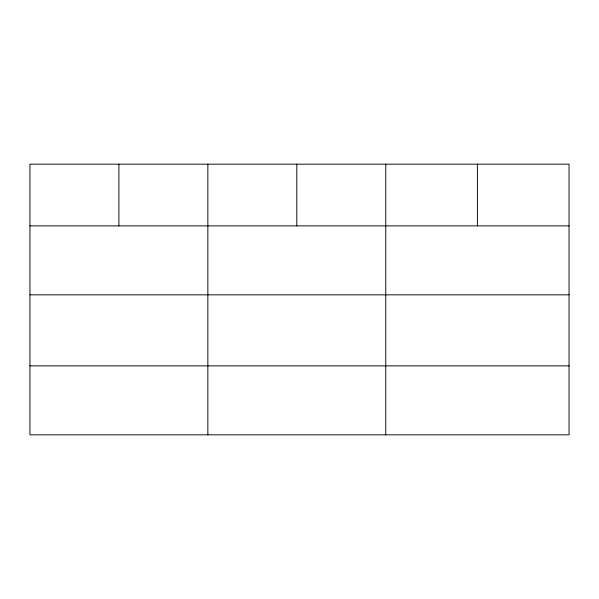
<?xml version="1.0" encoding="UTF-8"?>
<svg xmlns="http://www.w3.org/2000/svg" width="599" height="599" viewBox="0 0 599 599"><rect width="100%" height="100%" fill="white"/><g stroke="black" fill="none" stroke-linecap="round" stroke-linejoin="round"><path stroke-width="0.9" d="M569.05 294.835L569.05 164.171L29.95 164.171L29.95 434.829L569.05 434.829L569.05 294.835L29.95 294.835M29.95 225.883L569.05 225.883M29.95 365.877L569.05 365.877M477.403 164.171L477.403 225.883M385.756 164.171L385.756 434.829M296.805 164.171L296.805 225.883M207.853 164.171L207.853 434.829M118.902 164.171L118.902 225.883"/></g></svg>
